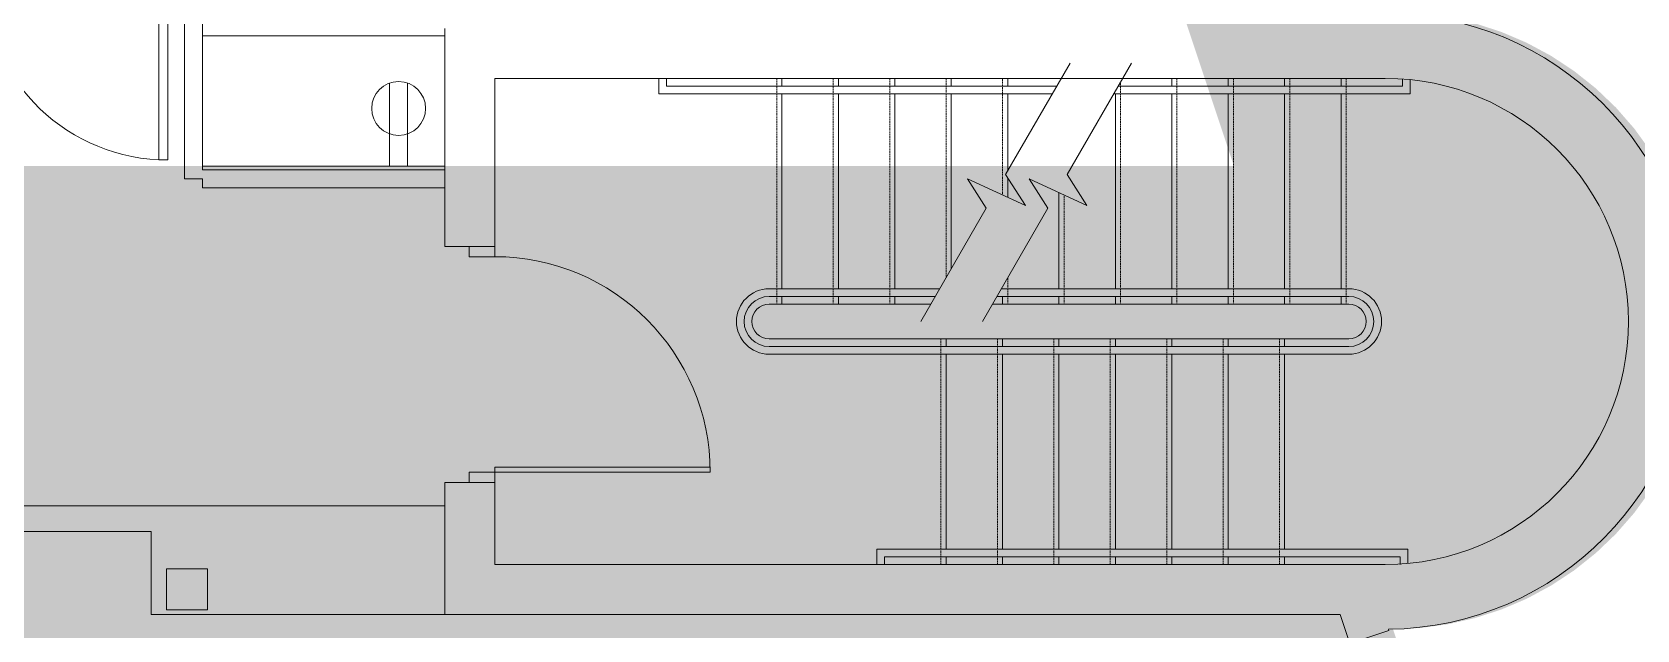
# Model space of a CAD drawing. Header units: inches. Extents: x 1 to 4284, y -575 to 745.
# Drawn here: x 2880 to 3192.9, y 47.1 to 163.7 of the extents above; entities that cross this region are included whole.
import ezdxf

# ---------------------------------------------------------------- set-up
doc = ezdxf.new("R2010")
doc.units = ezdxf.units.IN
doc.header["$MEASUREMENT"] = 0
doc.linetypes.add('IMPORT-HIDDEN2', pattern=[0.1875, 0.125, -0.0625])
for name, color, linetype, lineweight in [('8603 Westwood - 2nd Floor - suite 200 230_dwg', 8, 'Continuous', 9), ('A-ANNO-NOTE', 131, 'Continuous', 20), ('A-COLS-EXST', 7, 'Continuous', 9), ('A-DETL-GENF', 92, 'Continuous', 9), ('A-DOOR', 31, 'Continuous', 9), ('A-DOOR-EXST', 7, 'Continuous', 9), ('A-FLOR-RISR-EXST', 7, 'IMPORT-HIDDEN2', 9), ('A-FLOR-STRS-EXST', 7, 'Continuous', 9), ('A-WALL-DMIS-EXST', 7, 'Continuous', 9), ('A-WALL-FULL-EXST', 7, 'Continuous', 9), ('I-WALL', 2, 'Continuous', 13), ('Q-CASE', 31, 'Continuous', 9)]:
    doc.layers.add(name, color=color, linetype=linetype, lineweight=lineweight)

# ---------------------------------------------------------------- blocks, each defined once
blk = doc.blocks.new('8603 Westwood - 2nd Floor - suite 200 230_dwg_SM59-2601248-New Construction - Tel_Data_Elec Plan')
at = {"layer": 'A-DOOR-EXST', "flags": 128}
blk.add_lwpolyline([(0, 42), (0, 0), (1, 0), (1, 41.99)], dxfattribs=at)
at = {"layer": 'A-DOOR-EXST'}
blk.add_arc((0, 0), 42, 360, 90, dxfattribs=at)
blk = doc.blocks.new('8603 Westwood - 2nd Floor - suite 200 230_dwg-2280265-New Construction - Tel_Data_Elec Plan')
at = {"layer": 'A-COLS-EXST', "flags": 128}
blk.add_lwpolyline([(1425.63, 634), (1417.63, 634), (1417.63, 626), (1425.63, 626)], close=True, dxfattribs=at)
at = {"layer": 'A-DOOR-EXST', "flags": 128}
for points in [[(1476.62, 696.84), (1476.62, 694.84), (1481.62, 694.84), (1481.62, 696.84)], [(1476.62, 650.84), (1476.62, 652.84), (1481.62, 652.84), (1481.62, 650.84)]]:
    blk.add_lwpolyline(points, dxfattribs=at)
at = {"layer": 'A-FLOR-RISR-EXST'}
for p, q in [((1536.62, 685.59), (1536.62, 729.59)), ((1547.62, 685.59), (1547.62, 729.59)), ((1558.62, 685.59), (1558.62, 729.59)), ((1569.62, 690.75), (1569.62, 729.59)), ((1580.62, 706.84), (1580.62, 729.59)), ((1614.63, 685.59), (1614.63, 729.59)), ((1625.63, 685.59), (1625.63, 729.59)), ((1636.63, 685.59), (1636.63, 729.59)), ((1647.63, 685.59), (1647.63, 729.59)), ((1603.63, 685.59), (1603.63, 728.86)), ((1592.63, 685.59), (1592.63, 706.84)), ((1581.62, 685.59), (1581.62, 690.75)), ((1568.62, 678.84), (1568.62, 634.84)), ((1579.62, 678.84), (1579.62, 634.84)), ((1590.62, 678.84), (1590.62, 634.84)), ((1601.62, 678.84), (1601.62, 634.84)), ((1612.62, 678.84), (1612.62, 634.84)), ((1623.62, 678.84), (1623.62, 634.84)), ((1634.62, 678.84), (1634.62, 634.84))]:
    blk.add_line(p, q, dxfattribs=at)
at = {"layer": 'A-FLOR-STRS-EXST'}
for p, q in [((1537.62, 728.09), (1537.62, 729.59)), ((1548.62, 728.09), (1548.62, 729.59)), ((1559.62, 728.09), (1559.62, 729.59)), ((1570.62, 728.09), (1570.62, 729.59)), ((1581.62, 728.09), (1581.62, 729.59)), ((1613.62, 728.09), (1613.62, 729.59)), ((1624.62, 728.09), (1624.62, 729.59)), ((1635.62, 728.09), (1635.62, 729.59)), ((1646.62, 728.09), (1646.62, 729.59)), ((1537.62, 688.59), (1537.62, 726.59)), ((1548.62, 688.59), (1548.62, 726.59)), ((1559.62, 688.59), (1559.62, 726.59)), ((1570.62, 692.48), (1570.62, 726.59)), ((1581.62, 711.54), (1581.62, 726.59)), ((1602.62, 688.59), (1602.62, 726.59)), ((1613.62, 688.59), (1613.62, 726.59)), ((1624.62, 688.59), (1624.62, 726.59)), ((1635.62, 688.59), (1635.62, 726.59)), ((1646.62, 688.59), (1646.62, 726.59)), ((1581.62, 706.38), (1581.62, 710.2)), ((1591.62, 688.59), (1591.62, 707.31)), ((1535.12, 688.59), (1568.37, 688.59)), ((1648.13, 688.59), (1580.37, 688.59)), ((1535.12, 687.09), (1567.51, 687.09)), ((1566.64, 685.59), (1535.12, 685.59)), ((1537.62, 685.59), (1537.62, 687.09)), ((1548.62, 685.59), (1548.62, 687.09)), ((1559.62, 685.59), (1559.62, 687.09)), ((1578.64, 685.59), (1648.13, 685.59)), ((1648.13, 687.09), (1579.51, 687.09)), ((1580.62, 685.59), (1580.62, 687.09)), ((1591.62, 685.59), (1591.62, 687.09)), ((1602.62, 685.59), (1602.62, 687.09)), ((1613.62, 685.59), (1613.62, 687.09)), ((1624.62, 685.59), (1624.62, 687.09)), ((1635.62, 685.59), (1635.62, 687.09)), ((1646.62, 685.59), (1646.62, 687.09)), ((1648.13, 678.84), (1535.12, 678.84)), ((1535.12, 677.34), (1648.13, 677.34)), ((1535.12, 675.84), (1648.13, 675.84)), ((1569.62, 678.84), (1569.62, 677.34)), ((1569.62, 675.84), (1569.62, 637.84)), ((1580.62, 678.84), (1580.62, 677.34)), ((1580.62, 675.84), (1580.62, 637.84)), ((1591.62, 678.84), (1591.62, 677.34)), ((1591.62, 675.84), (1591.62, 637.84)), ((1602.62, 678.84), (1602.62, 677.34)), ((1602.62, 675.84), (1602.62, 637.84)), ((1613.62, 678.84), (1613.62, 677.34)), ((1613.62, 675.84), (1613.62, 637.84)), ((1624.62, 678.84), (1624.62, 677.34)), ((1624.62, 675.84), (1624.62, 637.84)), ((1635.62, 678.84), (1635.62, 677.34)), ((1635.62, 675.84), (1635.62, 637.84)), ((1569.62, 636.34), (1569.62, 634.84)), ((1580.62, 636.34), (1580.62, 634.84)), ((1591.62, 636.34), (1591.62, 634.84)), ((1602.62, 636.34), (1602.62, 634.84)), ((1613.62, 636.34), (1613.62, 634.84)), ((1624.62, 636.34), (1624.62, 634.84)), ((1635.62, 636.34), (1635.62, 634.84))]:
    blk.add_line(p, q, dxfattribs=at)
at = {"layer": 'A-FLOR-STRS-EXST', "flags": 128}
for points in [[(1593.78, 732.59), (1581.22, 710.84), (1585.07, 704.79), (1573.78, 710), (1577.43, 704.27), (1564.69, 682.21)], [(1605.78, 732.59), (1593.22, 710.84), (1597.07, 704.79), (1585.78, 710), (1589.43, 704.27), (1576.69, 682.21)], [(1590.31, 726.59), (1513.62, 726.59), (1513.62, 729.59)], [(1591.18, 728.09), (1515.13, 728.09), (1515.13, 729.59)], [(1660.12, 729.33), (1660.12, 726.59), (1602.31, 726.59)], [(1658.62, 729.47), (1658.62, 728.09), (1603.18, 728.09)], [(1556.13, 634.84), (1556.13, 637.84), (1659.63, 637.84), (1659.63, 635.04)], [(1557.63, 634.84), (1557.63, 636.34), (1658.12, 636.34), (1658.12, 634.84)]]:
    blk.add_lwpolyline(points, dxfattribs=at)
at = {"layer": 'A-FLOR-STRS-EXST'}
for centre, radius, start, end in [((1535.12, 682.21), 6.38, 90, 270), ((1648.13, 682.21), 6.38, 270, 90), ((1535.12, 682.21), 4.88, 90, 270), ((1535.12, 682.21), 3.38, 90, 270), ((1648.13, 682.21), 4.88, 270, 90), ((1648.13, 682.21), 3.38, 270, 90)]:
    blk.add_arc(centre, radius, start, end, dxfattribs=at)
at = {"layer": 'A-WALL-DMIS-EXST', "flags": 128}
blk.add_lwpolyline([(1471.88, 625.09), (1414.63, 625.09), (1414.63, 641.25), (1366.88, 641.25), (1366.88, 646.25), (1471.88, 646.25)], dxfattribs=at)
at = {"layer": 'A-WALL-FULL-EXST'}
for p, q in [((1471.88, 737.9), (1471.88, 739.34)), ((1471.88, 711.75), (1471.88, 712.5))]:
    blk.add_line(p, q, dxfattribs=at)
at = {"layer": 'A-WALL-FULL-EXST', "flags": 128}
for points in [[(1655.25, 729.59), (1481.62, 729.59), (1481.62, 696.84), (1471.88, 696.84), (1471.88, 708.25)], [(1655.84, 622.22), (1655.92, 621.97), (1648.33, 619.44), (1646.45, 625.09), (1471.88, 625.09), (1471.88, 650.84), (1481.62, 650.84), (1481.62, 634.84), (1655.25, 634.84)]]:
    blk.add_lwpolyline(points, dxfattribs=at)
at = {"layer": 'A-WALL-FULL-EXST'}
for radius, start in [(60, 270.5651), (47.38, 270)]:
    blk.add_arc((1655.25, 682.22), radius, start, 90, dxfattribs=at)
at = {"extrusion": (0, 0, -1), "zscale": -1, "rotation": 90.00000000000001}
blk.add_blockref('8603 Westwood - 2nd Floor - suite 200 230_dwg_SM59-2601248-New Construction - Tel_Data_Elec Plan', (-1481.62, 652.84), dxfattribs=at)
blk = doc.blocks.new('Counter Top _No Backsplash_ - Standard Counter Top-2361893-New Construction - Tel_Data_Elec Plan')
at = {"layer": 'Q-CASE', "lineweight": 13}
for p, q in [((-47.26, 0), (-47.26, -25.4)), ((-0.01, 0), (-47.26, 0)), ((-47.26, -25.4), (-0.01, -25.4))]:
    blk.add_line(p, q, dxfattribs=at)
blk = doc.blocks.new('Single-Flush - 36_ x 96_-2336204-New Construction - Tel_Data_Elec Plan')
at = {"layer": 'A-DOOR', "color": 250, "lineweight": 20}
for p, q in [((16.25, -1.75), (16.25, -37.77)), ((18, -1.75), (16.25, -1.75)), ((18, -1.75), (18, -37.77)), ((18, -37.77), (16.25, -37.77))]:
    blk.add_line(p, q, dxfattribs=at)
at = {"layer": 'A-DOOR'}
blk.add_arc((18, -1.75), 36.07, 180, 267.2188, dxfattribs=at)

msp = doc.modelspace()

# ---------------------------------------------------------------- hatches: boundary and pattern name
at = {"layer": 'A-DETL-GENF'}
h = msp.add_hatch(color=9, dxfattribs=at)
h.paths.add_polyline_path([(2670.25, -574.97), (3351.87, -574.97), (3145.37, 47.27), (3150.76, 47.51), (3156.11, 48.24), (3161.37, 49.44), (3166.5, 51.1), (3171.46, 53.22), (3176.21, 55.78), (3180.72, 58.75), (3184.93, 62.12), (3188.83, 65.85), (3192.38, 69.91), (3195.55, 74.27), (3198.32, 78.91), (3200.66, 83.77), (3202.56, 88.82), (3203.99, 94.02), (3204.96, 99.33), (3205.44, 104.7), (3205.44, 110.1), (3204.96, 115.47), (3203.99, 120.78), (3202.56, 125.98), (3200.66, 131.03), (3198.32, 135.89), (3195.55, 140.52), (3192.38, 144.89), (3188.83, 148.95), (3184.93, 152.68), (3180.72, 156.04), (3176.21, 159.02), (3171.46, 161.57), (3166.5, 163.69), (3161.37, 165.36), (3156.11, 166.56), (3150.76, 167.29), (3145.37, 167.53), (3104.37, 167.53), (3114.37, 137.54), (2849.75, 137.54), (2849.75, 134.04), (2536.59, 134.04), (2536.59, 137.54), (2500.59, 137.54), (2500.59, 134.04), (2487.75, 134.04), (2487.75, 137.54), (2485.75, 137.54), (2485.75, 134.04), (2036, 134.04), (2036, 137.54), (1569.27, 137.54), (1569.27, 230.67), (1348.3, 230.67), (1303.26, 366.22), (1301.22, 372.86), (1299.17, 381.22), (1297.6, 389.68), (1296.52, 398.22), (1295.93, 406.8), (1295.83, 415.41), (1296.22, 424), (1297.11, 432.56), (1298.48, 441.06), (1300.33, 449.46), (1302.66, 457.74), (1305.47, 465.88), (1308.73, 473.84), (1312.44, 481.6), (1316.59, 489.14), (1321.17, 496.43), (1326.15, 503.45), (1331.53, 510.16), (1337.62, 516.9), (1343.39, 522.62), (1349.83, 528.33), (1356.59, 533.65), (1363.64, 538.58), (1370.97, 543.1), (1378.54, 547.19), (1386.33, 550.84), (1394.32, 554.04), (1402.48, 556.78), (1410.78, 559.04), (1419.19, 560.83), (1427.7, 562.14), (1436.26, 562.95), (1444.9, 563.28), (1472.46, 563.28), (1431.87, 685.04), (1068.62, 685.04), (1256.37, 121.79), (1403.25, 121.79), (1403.25, 13.04), (1292.62, 13.04), (1287.24, 12.79), (1281.91, 12.07), (1276.66, 10.87), (1271.54, 9.21), (1266.59, 7.09), (1261.85, 4.54), (1257.35, 1.58), (1253.15, -1.78), (1249.25, -5.5), (1245.71, -9.56), (1242.55, -13.91), (1239.79, -18.53), (1237.45, -23.38), (1235.56, -28.42), (1234.13, -33.61), (1233.16, -38.91), (1232.68, -44.27), (1232.68, -49.66), (1233.16, -55.02), (1234.13, -60.32), (1235.56, -65.51), (1237.45, -70.55), (1239.79, -75.4), (1242.55, -80.02), (1245.71, -84.37), (1249.25, -88.43), (1253.15, -92.15), (1257.35, -95.51), (1261.85, -98.47), (1266.59, -101.02), (1271.54, -103.14), (1276.66, -104.8), (1281.91, -106), (1287.24, -106.72), (1292.62, -106.96), (1406.75, -106.96), (1406.75, -214.96), (1368.62, -214.96), (1488.62, -574.97), (2230.18, -574.97)], flags=0)
h.paths.add_polyline_path([(1985.62, 126.54), (1982.12, 126.54), (1982.12, 134.04), (1985.62, 134.04)], flags=0)

# ---------------------------------------------------------------- linework, layer by layer
at = {"layer": 'A-ANNO-NOTE'}
for p, q in [((2949.75, 137.54), (2949.75, 153.73)), ((2953.24, 137.54), (2953.24, 153.73))]:
    msp.add_line(p, q, dxfattribs=at)
msp.add_circle((2951.5, 148.78), 5.25, dxfattribs=at)
at = {"layer": 'I-WALL', "color": 250, "lineweight": 20}
for p, q in [((2913.25, 136.79), (2913.25, 178.29)), ((2909.75, 174.79), (2909.75, 135.04)), ((2909.75, 135.04), (2913.25, 135.04)), ((2960.5, 136.79), (2913.25, 136.79)), ((2913.25, 135.04), (2913.25, 133.29)), ((2960.5, 133.29), (2960.5, 136.79)), ((2913.25, 133.29), (2960.5, 133.29))]:
    msp.add_line(p, q, dxfattribs=at)

# ---------------------------------------------------------------- block references
at = {"layer": '8603 Westwood - 2nd Floor - suite 200 230_dwg', "color": 7}
msp.add_blockref('8603 Westwood - 2nd Floor - suite 200 230_dwg-2280265-New Construction - Tel_Data_Elec Plan', (1488.62, -574.96), dxfattribs=at)
at = {"layer": 'A-DOOR', "lineweight": 13}
msp.add_blockref('Single-Flush - 36_ x 96_-2336204-New Construction - Tel_Data_Elec Plan', (2888.5, 176.54), dxfattribs=at)
at = {"layer": 'Q-CASE', "lineweight": 13, "rotation": 180}
msp.add_blockref('Counter Top _No Backsplash_ - Standard Counter Top-2361893-New Construction - Tel_Data_Elec Plan', (2913.23, 137.54), dxfattribs=at)

doc.saveas('drawing.dxf')
